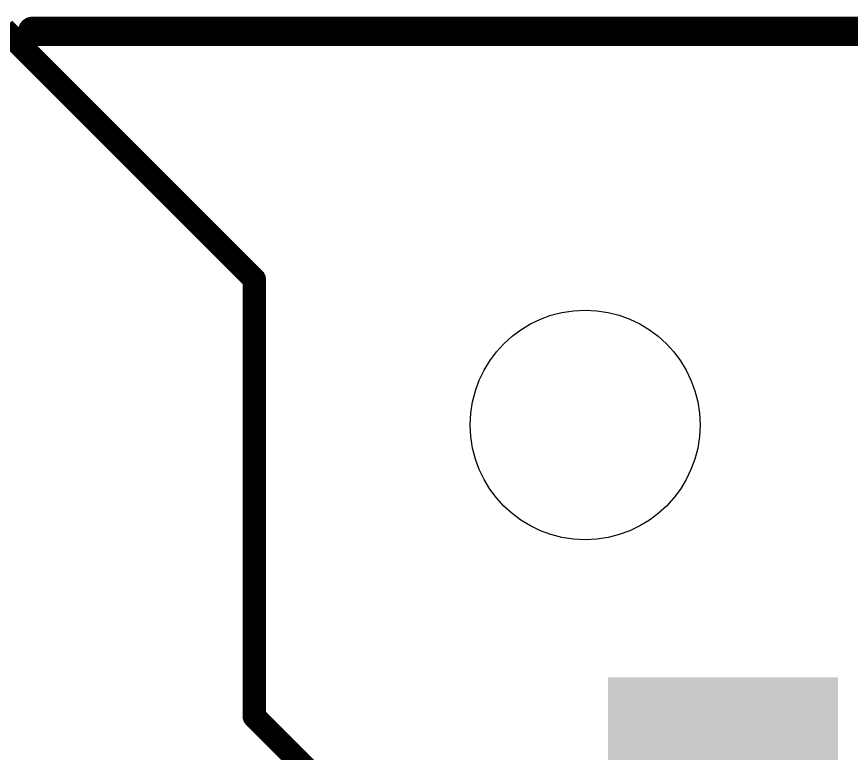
# Model space of a CAD drawing. Extents: x -2.8 to 25.5, y -2.5 to 56.
# Drawn here: x 5.55 to 12.82, y 42.86 to 49.28 of the extents above; entities that cross this region are included whole.
import ezdxf

# ---------------------------------------------------------------- set-up
doc = ezdxf.new("R2010")
doc.units = 0
for name, color, linetype in [('1', 12, 'CONTINUOUS'), ('20', 53, 'CONTINUOUS'), ('21', 41, 'CONTINUOUS')]:
    doc.layers.add(name, color=color, linetype=linetype)

# ---------------------------------------------------------------- blocks, each defined once
blk = doc.blocks.new('RECT')
blk.add_solid([(-0.5, -0.5), (0.5, -0.5), (-0.5, 0.5), (0.5, 0.5)])

msp = doc.modelspace()

# ---------------------------------------------------------------- linework, layer by layer
at = {"layer": '1', "const_width": 0.2032}
for points in [[(7.62, 46.99), (5.44, 49.17)], [(7.62, 43.18), (7.62, 46.99)], [(8.53, 42.27), (7.62, 43.18)]]:
    msp.add_lwpolyline(points, dxfattribs=at)
at = {"layer": '1', "const_width": 0.1016}
for points in [[(7.6708, 46.99, 1), (7.5692, 46.99)], [(7.5841, 46.9541, 1), (7.6559, 47.0259)], [(7.6559, 43.2159, 1), (7.5841, 43.1441)], [(7.5692, 43.18, 1), (7.6708, 43.18)]]:
    msp.add_lwpolyline(points, format="xyb", dxfattribs=at)
at = {"layer": '20'}
msp.add_circle((10.5, 45.72), 1, dxfattribs=at)
at = {"layer": '21', "const_width": 0.254}
msp.add_lwpolyline([(14.478, 49.149), (5.6896, 49.149)], dxfattribs=at)
at = {"layer": '21', "const_width": 0.127}
msp.add_lwpolyline([(5.6896, 49.2125, 1), (5.6896, 49.0855)], format="xyb", dxfattribs=at)

# ---------------------------------------------------------------- block references
at = {"layer": '1', "xscale": 2, "yscale": 2.5}
msp.add_blockref('RECT', (11.7, 42.27), dxfattribs=at)

doc.saveas('drawing.dxf')
